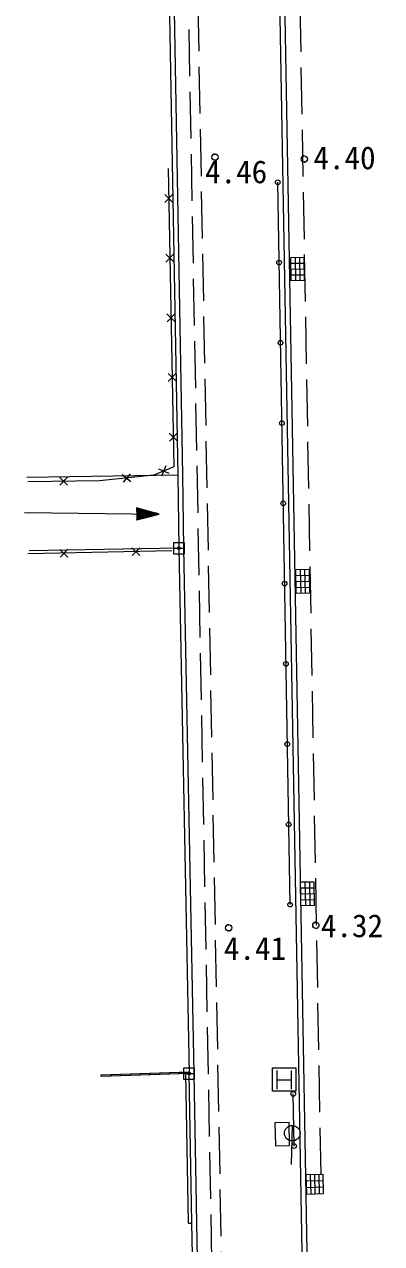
# Model space of a CAD drawing. Units: millimetres, scale not verified. Extents: x -205250 to 205250, y -143500 to 143500.
# Drawn here: x 64996 to 76448, y -71011 to -31920 of the extents above; entities that cross this region are included whole.
import ezdxf
from ezdxf.enums import TextEntityAlignment as Align

# ---------------------------------------------------------------- set-up
doc = ezdxf.new("R2010")
doc.units = ezdxf.units.MM
doc.header["$LTSCALE"] = 500
doc.linetypes.add('DOTTED', pattern=[1.75, 0.25, -1.5])
doc.linetypes.add('USER1', pattern=[4, 3, -1])
doc.layers.add('0-1_現況図面', color=7, linetype='Continuous', lineweight=13)
doc.layers.add('0-2_単点（標高）', color=7, linetype='DOTTED', lineweight=18)
doc.styles.add('ＭＳ ゴシック', font='')
doc.styles.get('ＭＳ ゴシック').set_extended_font_data('MS Gothic')

msp = doc.modelspace()

# ---------------------------------------------------------------- linework, layer by layer
at = {"layer": '0-1_現況図面'}
for p, q in [((69410, -18395), (69910, -46368)), ((73512, -60143), (73119, -36982)), ((69493.9, -37375.9), (69748.7, -37621.1)), ((69498.7, -37625.9), (69743.9, -37371.1)), ((69530.5, -39288.9), (69785.3, -39534.1)), ((69535.3, -39538.9), (69780.5, -39284.1)), ((73675.3, -39389.1), (73685.3, -40137.1)), ((73814.5, -39387.3), (73824.5, -40135.3)), ((73538.5, -39578), (73956.3, -39572.4)), ((73541, -39765), (73958.8, -39759.4)), ((73543.5, -39952), (73961.3, -39946.4)), ((69567.1, -41201.9), (69821.9, -41447.1)), ((69571.9, -41451.9), (69817.1, -41197.1)), ((69603.7, -43114.9), (69858.5, -43360.1)), ((69608.5, -43364.9), (69853.7, -43110.1)), ((69640.3, -45027.9), (69895.1, -45273.1)), ((69645.1, -45277.9), (69890.3, -45023.1)), ((69531.2, -46077.2), (69395.8, -46403.8)), ((69910, -46368), (65069.9, -46448.4)), ((66127.3, -46443.5), (66380.5, -46690.3)), ((66377.3, -46440.3), (66130.6, -46693.5)), ((68135.4, -46351.4), (68409.6, -46574.6)), ((68384.1, -46325.9), (68160.9, -46600.1)), ((69300.2, -46172.8), (69626.8, -46308.2)), ((64995.6, -47564.9), (69316.5, -47618.3)), ((68591.1, -47690), (69035, -47690)), ((68591.2, -47682), (69066.4, -47682)), ((68591.2, -47683), (69062.5, -47683)), ((68591.2, -47684), (69058.6, -47684)), ((68591.2, -47685), (69054.7, -47685)), ((68591.2, -47686), (69050.7, -47686)), ((68591.2, -47687), (69046.8, -47687)), ((68591.2, -47688), (69042.9, -47688)), ((68591.2, -47689), (69039, -47689)), ((68591.3, -47673), (69101.8, -47673)), ((68591.3, -47674), (69097.8, -47674)), ((68591.3, -47675), (69093.9, -47675)), ((68591.3, -47676), (69090, -47676)), ((68591.3, -47677), (69086.1, -47677)), ((68591.3, -47678), (69082.1, -47678)), ((68591.3, -47679), (69078.2, -47679)), ((68591.3, -47680), (69074.3, -47680)), ((68591.3, -47681), (69070.4, -47681)), ((68591.4, -47665), (69133.2, -47665)), ((68591.4, -47666), (69129.2, -47666)), ((68591.4, -47667), (69125.3, -47667)), ((68591.4, -47668), (69121.4, -47668)), ((68591.4, -47669), (69117.5, -47669)), ((68591.4, -47670), (69113.5, -47670)), ((68591.4, -47671), (69109.6, -47671)), ((68591.4, -47672), (69105.7, -47672)), ((68591.5, -47657), (69164.6, -47657)), ((68591.5, -47658), (69160.6, -47658)), ((68591.5, -47659), (69156.7, -47659)), ((68591.5, -47660), (69152.8, -47660)), ((68591.5, -47661), (69148.9, -47661)), ((68591.5, -47662), (69144.9, -47662)), ((68591.5, -47663), (69141, -47663)), ((68591.5, -47664), (69137.1, -47664)), ((68591.6, -47649), (69196, -47649)), ((68591.6, -47650), (69192, -47650)), ((68591.6, -47651), (69188.1, -47651)), ((68591.6, -47652), (69184.2, -47652)), ((68591.6, -47653), (69180.3, -47653)), ((68591.6, -47654), (69176.3, -47654)), ((68591.6, -47655), (69172.4, -47655)), ((68591.6, -47656), (69168.5, -47656)), ((68591.7, -47641), (69227.4, -47641)), ((68591.7, -47642), (69223.4, -47642)), ((68591.7, -47643), (69219.5, -47643)), ((68591.7, -47644), (69215.6, -47644)), ((68591.7, -47645), (69211.7, -47645)), ((68591.7, -47646), (69207.7, -47646)), ((68591.7, -47647), (69203.8, -47647)), ((68591.7, -47648), (69199.9, -47648)), ((68591.8, -47633), (69258.8, -47633)), ((68591.8, -47634), (69254.8, -47634)), ((68591.8, -47635), (69250.9, -47635)), ((68591.8, -47636), (69247, -47636)), ((68591.8, -47637), (69243.1, -47637)), ((68591.8, -47638), (69239.1, -47638)), ((68591.8, -47639), (69235.2, -47639)), ((68591.8, -47640), (69231.3, -47640)), ((68591.9, -47625), (69290.2, -47625)), ((68591.9, -47626), (69286.2, -47626)), ((68591.9, -47627), (69282.3, -47627)), ((68591.9, -47628), (69278.4, -47628)), ((68591.9, -47629), (69274.5, -47629)), ((68591.9, -47630), (69270.5, -47630)), ((68591.9, -47631), (69266.6, -47631)), ((68591.9, -47632), (69262.7, -47632)), ((68592, -47617), (69312, -47617)), ((68592, -47618), (69315.5, -47618)), ((68592, -47619), (69313.7, -47619)), ((68592, -47620), (69309.8, -47620)), ((68592, -47621), (69305.9, -47621)), ((68592, -47622), (69301.9, -47622)), ((68592, -47623), (69298, -47623)), ((68592, -47624), (69294.1, -47624)), ((68592.1, -47609), (69283.5, -47609)), ((68592.1, -47610), (69287.1, -47610)), ((68592.1, -47611), (69290.6, -47611)), ((68592.1, -47612), (69294.2, -47612)), ((68592.1, -47613), (69297.7, -47613)), ((68592.1, -47614), (69301.3, -47614)), ((68592.1, -47615), (69304.8, -47615)), ((68592.1, -47616), (69308.4, -47616)), ((68592.2, -47601), (69255.1, -47601)), ((68592.2, -47602), (69258.6, -47602)), ((68592.2, -47603), (69262.2, -47603)), ((68592.2, -47604), (69265.7, -47604)), ((68592.2, -47605), (69269.3, -47605)), ((68592.2, -47606), (69272.8, -47606)), ((68592.2, -47607), (69276.4, -47607)), ((68592.2, -47608), (69280, -47608)), ((68592.3, -47592), (69223.1, -47592)), ((68592.3, -47593), (69226.6, -47593)), ((68592.3, -47594), (69230.2, -47594)), ((68592.3, -47595), (69233.7, -47595)), ((68592.3, -47596), (69237.3, -47596)), ((68592.3, -47597), (69240.8, -47597)), ((68592.3, -47598), (69244.4, -47598)), ((68592.3, -47599), (69247.9, -47599)), ((68592.3, -47600), (69251.5, -47600)), ((68592.4, -47584), (69194.6, -47584)), ((68592.4, -47585), (69198.2, -47585)), ((68592.4, -47586), (69201.7, -47586)), ((68592.4, -47587), (69205.3, -47587)), ((68592.4, -47588), (69208.8, -47588)), ((68592.4, -47589), (69212.4, -47589)), ((68592.4, -47590), (69215.9, -47590)), ((68592.4, -47591), (69219.5, -47591)), ((68592.5, -47576), (69166.2, -47576)), ((68592.5, -47577), (69169.7, -47577)), ((68592.5, -47578), (69173.3, -47578)), ((68592.5, -47579), (69176.8, -47579)), ((68592.5, -47580), (69180.4, -47580)), ((68592.5, -47581), (69183.9, -47581)), ((68592.5, -47582), (69187.5, -47582)), ((68592.5, -47583), (69191.1, -47583)), ((68592.6, -47568), (69137.7, -47568)), ((68592.6, -47569), (69141.3, -47569)), ((68592.6, -47570), (69144.8, -47570)), ((68592.6, -47571), (69148.4, -47571)), ((68592.6, -47572), (69151.9, -47572)), ((68592.6, -47573), (69155.5, -47573)), ((68592.6, -47574), (69159.1, -47574)), ((68592.6, -47575), (69162.6, -47575)), ((68592.7, -47560), (69109.3, -47560)), ((68592.7, -47561), (69112.8, -47561)), ((68592.7, -47562), (69116.4, -47562)), ((68592.7, -47563), (69119.9, -47563)), ((68592.7, -47564), (69123.5, -47564)), ((68592.7, -47565), (69127.1, -47565)), ((68592.7, -47566), (69130.6, -47566)), ((68592.7, -47567), (69134.2, -47567)), ((68592.8, -47552), (69080.8, -47552)), ((68592.8, -47553), (69084.4, -47553)), ((68592.8, -47554), (69087.9, -47554)), ((68592.8, -47555), (69091.5, -47555)), ((68592.8, -47556), (69095, -47556)), ((68592.8, -47557), (69098.6, -47557)), ((68592.8, -47558), (69102.2, -47558)), ((68592.8, -47559), (69105.7, -47559)), ((68592.9, -47544), (69052.4, -47544)), ((68592.9, -47545), (69055.9, -47545)), ((68592.9, -47546), (69059.5, -47546)), ((68592.9, -47547), (69063, -47547)), ((68592.9, -47548), (69066.6, -47548)), ((68592.9, -47549), (69070.2, -47549)), ((68592.9, -47550), (69073.7, -47550)), ((68592.9, -47551), (69077.3, -47551)), ((68593, -47536), (69023.9, -47536)), ((68593, -47537), (69027.5, -47537)), ((68593, -47538), (69031, -47538)), ((68593, -47539), (69034.6, -47539)), ((68593, -47540), (69038.2, -47540)), ((68593, -47541), (69041.7, -47541)), ((68593, -47542), (69045.3, -47542)), ((68593, -47543), (69048.8, -47543)), ((68593.1, -47528), (68995.5, -47528)), ((68593.1, -47529), (68999, -47529)), ((68593.1, -47530), (69002.6, -47530)), ((68593.1, -47531), (69006.2, -47531)), ((68593.1, -47532), (69009.7, -47532)), ((68593.1, -47533), (69013.3, -47533)), ((68593.1, -47534), (69016.8, -47534)), ((68593.1, -47535), (69020.4, -47535)), ((68593.2, -47520), (68967, -47520)), ((68593.2, -47521), (68970.6, -47521)), ((68593.2, -47522), (68974.1, -47522)), ((68593.2, -47523), (68977.7, -47523)), ((68593.2, -47524), (68981.3, -47524)), ((68593.2, -47525), (68984.8, -47525)), ((68593.2, -47526), (68988.4, -47526)), ((68593.2, -47527), (68991.9, -47527)), ((68593.3, -47511), (68935, -47511)), ((68593.3, -47512), (68938.6, -47512)), ((68593.3, -47513), (68942.1, -47513)), ((68593.3, -47514), (68945.7, -47514)), ((68593.3, -47515), (68949.3, -47515)), ((68593.3, -47516), (68952.8, -47516)), ((68593.3, -47517), (68956.4, -47517)), ((68593.3, -47518), (68959.9, -47518)), ((68593.3, -47519), (68963.5, -47519)), ((68593.4, -47503), (68906.6, -47503)), ((68593.4, -47504), (68910.1, -47504)), ((68593.4, -47505), (68913.7, -47505)), ((68593.4, -47506), (68917.3, -47506)), ((68593.4, -47507), (68920.8, -47507)), ((68593.4, -47508), (68924.4, -47508)), ((68593.4, -47509), (68927.9, -47509)), ((68593.4, -47510), (68931.5, -47510)), ((68593.5, -47495), (68878.1, -47495)), ((68593.5, -47496), (68881.7, -47496)), ((68593.5, -47497), (68885.3, -47497)), ((68593.5, -47498), (68888.8, -47498)), ((68593.5, -47499), (68892.4, -47499)), ((68593.5, -47500), (68895.9, -47500)), ((68593.5, -47501), (68899.5, -47501)), ((68593.5, -47502), (68903, -47502)), ((68593.6, -47487), (68849.7, -47487)), ((68593.6, -47488), (68853.2, -47488)), ((68593.6, -47489), (68856.8, -47489)), ((68593.6, -47490), (68860.4, -47490)), ((68593.6, -47491), (68863.9, -47491)), ((68593.6, -47492), (68867.5, -47492)), ((68593.6, -47493), (68871, -47493)), ((68593.6, -47494), (68874.6, -47494)), ((68593.7, -47479), (68821.2, -47479)), ((68593.7, -47480), (68824.8, -47480)), ((68593.7, -47481), (68828.4, -47481)), ((68593.7, -47482), (68831.9, -47482)), ((68593.7, -47483), (68835.5, -47483)), ((68593.7, -47484), (68839, -47484)), ((68593.7, -47485), (68842.6, -47485)), ((68593.7, -47486), (68846.1, -47486)), ((68593.8, -47471), (68792.8, -47471)), ((68593.8, -47472), (68796.4, -47472)), ((68593.8, -47473), (68799.9, -47473)), ((68593.8, -47474), (68803.5, -47474)), ((68593.8, -47475), (68807, -47475)), ((68593.8, -47476), (68810.6, -47476)), ((68593.8, -47477), (68814.1, -47477)), ((68593.8, -47478), (68817.7, -47478)), ((68593.9, -47463), (68764.4, -47463)), ((68593.9, -47464), (68767.9, -47464)), ((68593.9, -47465), (68771.5, -47465)), ((68593.9, -47466), (68775, -47466)), ((68593.9, -47467), (68778.6, -47467)), ((68593.9, -47468), (68782.1, -47468)), ((68593.9, -47469), (68785.7, -47469)), ((68593.9, -47470), (68789.2, -47470)), ((68594, -47455), (68735.9, -47455)), ((68594, -47456), (68739.5, -47456)), ((68594, -47457), (68743, -47457)), ((68594, -47458), (68746.6, -47458)), ((68594, -47459), (68750.1, -47459)), ((68594, -47460), (68753.7, -47460)), ((68594, -47461), (68757.2, -47461)), ((68594, -47462), (68760.8, -47462)), ((68594.1, -47447), (68707.5, -47447)), ((68594.1, -47448), (68711, -47448)), ((68594.1, -47449), (68714.6, -47449)), ((68594.1, -47450), (68718.1, -47450)), ((68594.1, -47451), (68721.7, -47451)), ((68594.1, -47452), (68725.2, -47452)), ((68594.1, -47453), (68728.8, -47453)), ((68594.1, -47454), (68732.3, -47454)), ((68594.2, -47439), (68679, -47439)), ((68594.2, -47440), (68682.6, -47440)), ((68594.2, -47441), (68686.1, -47441)), ((68594.2, -47442), (68689.7, -47442)), ((68594.2, -47443), (68693.2, -47443)), ((68594.2, -47444), (68696.8, -47444)), ((68594.2, -47445), (68700.3, -47445)), ((68594.2, -47446), (68703.9, -47446)), ((68594.3, -47430), (68647, -47430)), ((68594.3, -47431), (68650.6, -47431)), ((68594.3, -47432), (68654.1, -47432)), ((68594.3, -47433), (68657.7, -47433)), ((68594.3, -47434), (68661.2, -47434)), ((68594.3, -47435), (68664.8, -47435)), ((68594.3, -47436), (68668.3, -47436)), ((68594.3, -47437), (68671.9, -47437)), ((68594.3, -47438), (68675.5, -47438)), ((68594.4, -47422), (68618.6, -47422)), ((68594.4, -47423), (68622.1, -47423)), ((68594.4, -47424), (68625.7, -47424)), ((68594.4, -47425), (68629.2, -47425)), ((68594.4, -47426), (68632.8, -47426)), ((68594.4, -47427), (68636.3, -47427)), ((68594.4, -47428), (68639.9, -47428)), ((68594.4, -47429), (68643.5, -47429)), ((68594.5, -47416), (68597.2, -47416)), ((68594.5, -47417), (68600.8, -47417)), ((68594.5, -47418), (68604.3, -47418)), ((68594.5, -47419), (68607.9, -47419)), ((68594.5, -47420), (68611.4, -47420)), ((68594.5, -47421), (68615, -47421)), ((68589.7, -47803), (68591.5, -47803)), ((68589.8, -47795), (68622.9, -47795)), ((68589.8, -47796), (68618.9, -47796)), ((68589.8, -47797), (68615, -47797)), ((68589.8, -47798), (68611.1, -47798)), ((68589.8, -47799), (68607.2, -47799)), ((68589.8, -47800), (68603.2, -47800)), ((68589.8, -47801), (68599.3, -47801)), ((68589.8, -47802), (68595.4, -47802)), ((68589.9, -47787), (68654.3, -47787)), ((68589.9, -47788), (68650.4, -47788)), ((68589.9, -47789), (68646.4, -47789)), ((68589.9, -47790), (68642.5, -47790)), ((68589.9, -47791), (68638.6, -47791)), ((68589.9, -47792), (68634.7, -47792)), ((68589.9, -47793), (68630.7, -47793)), ((68589.9, -47794), (68626.8, -47794)), ((68590, -47779), (68685.7, -47779)), ((68590, -47780), (68681.8, -47780)), ((68590, -47781), (68677.8, -47781)), ((68590, -47782), (68673.9, -47782)), ((68590, -47783), (68670, -47783)), ((68590, -47784), (68666.1, -47784)), ((68590, -47785), (68662.1, -47785)), ((68590, -47786), (68658.2, -47786)), ((68590.1, -47771), (68717.1, -47771)), ((68590.1, -47772), (68713.2, -47772)), ((68590.1, -47773), (68709.2, -47773)), ((68590.1, -47774), (68705.3, -47774)), ((68590.1, -47775), (68701.4, -47775)), ((68590.1, -47776), (68697.5, -47776)), ((68590.1, -47777), (68693.5, -47777)), ((68590.1, -47778), (68689.6, -47778)), ((68590.2, -47763), (68748.5, -47763)), ((68590.2, -47764), (68744.6, -47764)), ((68590.2, -47765), (68740.6, -47765)), ((68590.2, -47766), (68736.7, -47766)), ((68590.2, -47767), (68732.8, -47767)), ((68590.2, -47768), (68728.9, -47768)), ((68590.2, -47769), (68724.9, -47769)), ((68590.2, -47770), (68721, -47770)), ((68590.3, -47754), (68783.8, -47754)), ((68590.3, -47755), (68779.9, -47755)), ((68590.3, -47756), (68776, -47756)), ((68590.3, -47757), (68772, -47757)), ((68590.3, -47758), (68768.1, -47758)), ((68590.3, -47759), (68764.2, -47759)), ((68590.3, -47760), (68760.3, -47760)), ((68590.3, -47761), (68756.3, -47761)), ((68590.3, -47762), (68752.4, -47762)), ((68590.4, -47746), (68815.2, -47746)), ((68590.4, -47747), (68811.3, -47747)), ((68590.4, -47748), (68807.4, -47748)), ((68590.4, -47749), (68803.4, -47749)), ((68590.4, -47750), (68799.5, -47750)), ((68590.4, -47751), (68795.6, -47751)), ((68590.4, -47752), (68791.7, -47752)), ((68590.4, -47753), (68787.7, -47753)), ((68590.5, -47738), (68846.6, -47738)), ((68590.5, -47739), (68842.7, -47739)), ((68590.5, -47740), (68838.8, -47740)), ((68590.5, -47741), (68834.8, -47741)), ((68590.5, -47742), (68830.9, -47742)), ((68590.5, -47743), (68827, -47743)), ((68590.5, -47744), (68823.1, -47744)), ((68590.5, -47745), (68819.1, -47745)), ((68590.6, -47730), (68878, -47730)), ((68590.6, -47731), (68874.1, -47731)), ((68590.6, -47732), (68870.2, -47732)), ((68590.6, -47733), (68866.2, -47733)), ((68590.6, -47734), (68862.3, -47734)), ((68590.6, -47735), (68858.4, -47735)), ((68590.6, -47736), (68854.5, -47736)), ((68590.6, -47737), (68850.5, -47737)), ((68590.7, -47722), (68909.4, -47722)), ((68590.7, -47723), (68905.5, -47723)), ((68590.7, -47724), (68901.6, -47724)), ((68590.7, -47725), (68897.6, -47725)), ((68590.7, -47726), (68893.7, -47726)), ((68590.7, -47727), (68889.8, -47727)), ((68590.7, -47728), (68885.9, -47728)), ((68590.7, -47729), (68881.9, -47729)), ((68590.8, -47714), (68940.8, -47714)), ((68590.8, -47715), (68936.9, -47715)), ((68590.8, -47716), (68933, -47716)), ((68590.8, -47717), (68929, -47717)), ((68590.8, -47718), (68925.1, -47718)), ((68590.8, -47719), (68921.2, -47719)), ((68590.8, -47720), (68917.3, -47720)), ((68590.8, -47721), (68913.3, -47721)), ((68590.9, -47706), (68972.2, -47706)), ((68590.9, -47707), (68968.3, -47707)), ((68590.9, -47708), (68964.4, -47708)), ((68590.9, -47709), (68960.4, -47709)), ((68590.9, -47710), (68956.5, -47710)), ((68590.9, -47711), (68952.6, -47711)), ((68590.9, -47712), (68948.7, -47712)), ((68590.9, -47713), (68944.7, -47713)), ((68591, -47698), (69003.6, -47698)), ((68591, -47699), (68999.7, -47699)), ((68591, -47700), (68995.8, -47700)), ((68591, -47701), (68991.8, -47701)), ((68591, -47702), (68987.9, -47702)), ((68591, -47703), (68984, -47703)), ((68591, -47704), (68980.1, -47704)), ((68591, -47705), (68976.1, -47705)), ((68591.1, -47691), (69031.1, -47691)), ((68591.1, -47692), (69027.2, -47692)), ((68591.1, -47693), (69023.3, -47693)), ((68591.1, -47694), (69019.3, -47694)), ((68591.1, -47695), (69015.4, -47695)), ((68591.1, -47696), (69011.5, -47696)), ((68591.1, -47697), (69007.5, -47697)), ((69727, -48802), (65106.7, -48898.2)), ((69949, -48715), (65146.8, -48794.8)), ((66134.2, -48751.8), (66389.3, -48996.5)), ((66384.1, -48746.6), (66139.4, -49001.7)), ((68444.3, -48703.7), (68699.5, -48948.4)), ((68694.3, -48698.5), (68449.5, -48953.6)), ((69774, -48715), (70124, -48715)), ((73699.2, -49591.5), (74124.8, -49582)), ((73836.9, -49397.8), (73853.9, -50159.8)), ((73978.7, -49394.7), (73995.7, -50156.7)), ((73703.5, -49782), (74129.1, -49772.5)), ((73707.8, -49972.5), (74133.3, -49963)), ((73988.6, -59413), (74004.6, -60179)), ((74131.2, -59410), (74147.2, -60176)), ((73850, -59607.5), (74277.8, -59598.5)), ((73854, -59799), (74281.8, -59790)), ((73858, -59990.5), (74285.8, -59981.6)), ((70275, -65559), (67453.4, -65647.4)), ((70100, -65559), (70450, -65559)), ((70261, -70354.8), (70175, -65560.8)), ((70361, -70353), (70275, -65559)), ((73094, -65456), (73094, -66056)), ((73544, -65456), (73544, -66056)), ((73094, -65756), (73544, -65756)), ((73642, -67882), (73614, -66213)), ((73561, -68470), (73588.8, -67220.3)), ((74433.5, -68796.5), (74449.2, -69412.3)), ((74021, -68807), (74006.4, -68807)), ((74576.2, -68998.3), (74026.2, -69012.3)), ((74158.5, -68803.5), (74174.2, -69419.3)), ((74296, -68800), (74311.7, -69415.8)), ((74581.5, -69203.5), (74031.5, -69217.5)), ((70261, -70354.8), (70361, -70353)), ((70441, -74358), (70361, -70353))]:
    msp.add_line(p, q, dxfattribs=at)
at = {"layer": '0-1_現況図面', "linetype": 'USER1'}
for p, q in [((71305.1, -87571.4), (70146, -25201)), ((70443, -25283), (71609.1, -87558.9))]:
    msp.add_line(p, q, dxfattribs=at)
msp.add_lwpolyline([(74506.3, -68796.1), (73683.9, -22649.8), (73422.9, -8785.2), (73381.3, -6742.5), (71956.4, 3269.4), (71713.4, 18386.7), (72754.2, 28257.6)], dxfattribs=at)
at = {"layer": '0-1_現況図面'}
for points in [[(65074.6, -93904), (69969.8, -93792.5), (71724.5, -93277.1), (73167, -92159.7), (74010.8, -90529.2), (74198.9, -88741.2), (74157, -85679.4), (73034.2, -22668.9), (72859.3, -21134.2), (72358.8, -19891.3), (71658.5, -19169.2), (70625.4, -18639.2), (69398.5, -18544.6)], [(69560, -18392.3), (70060, -46365.4), (70099, -48712.3), (70425, -65556.2), (70511, -70350.2), (70591, -74355), (70748, -82272)], [(71749, -19047), (72487, -19808), (73006, -21097), (73184, -22659), (74307, -85677)], [(69603, -36542), (69786, -46107), (69141, -46374), (67404, -46552), (65103.9, -46581.8)], [(69910, -46368), (69949, -48715), (70275, -65559)]]:
    msp.add_lwpolyline(points, dxfattribs=at)
for points in [[(73546, -40139), (73536, -39391), (73953.8, -39385.4), (73963.8, -40133.4)], [(69774, -48890), (70124, -48890), (70124, -48540), (69774, -48540)], [(73712, -50163), (73695, -49401), (74120.6, -49391.5), (74137.6, -50153.5)], [(73862, -60182), (73846, -59416), (74273.8, -59407), (74289.8, -60173.1)], [(67766.9, -65637.5), (67453.4, -65647.4), (67451.9, -65597.4), (67765.4, -65587.6)], [(68080.4, -65627.7), (67766.9, -65637.5), (67765.4, -65587.6), (68078.9, -65577.8)], [(68393.9, -65617.9), (68080.4, -65627.7), (68078.9, -65577.8), (68392.4, -65567.9)], [(68707.5, -65608.1), (68393.9, -65617.9), (68392.4, -65567.9), (68705.9, -65558.1)], [(69021, -65598.3), (68707.5, -65608.1), (68705.9, -65558.1), (69019.4, -65548.3)], [(69334.5, -65588.5), (69021, -65598.3), (69019.4, -65548.3), (69332.9, -65538.5)], [(69648, -65578.6), (69334.5, -65588.5), (69332.9, -65538.5), (69646.4, -65528.7)], [(69961.5, -65568.8), (69648, -65578.6), (69646.4, -65528.7), (69959.9, -65518.8)], [(70275, -65559), (69961.5, -65568.8), (69959.9, -65518.8), (70273.4, -65509)], [(70100, -65734), (70450, -65734), (70450, -65384), (70100, -65384)], [(73697.7, -65377.3), (73697.7, -66127.2), (72947.7, -66127.2), (72947.7, -65377.3)], [(73030, -67140), (73043, -67877), (73497, -67869), (73484, -67132)], [(74571, -68793), (74021, -68807), (74036.7, -69422.8), (74586.7, -69408.8)]]:
    msp.add_lwpolyline(points, close=True, dxfattribs=at)
at = {"layer": '0-1_現況図面', "linetype": 'DOTTED', "lineweight": 18}
msp.add_lwpolyline([(69316.5, -47618.3), (68594.5, -47415.2), (68589.7, -47803.4)], close=True, dxfattribs=at)
at = {"layer": '0-1_現況図面'}
for centre, radius in [((73119, -36982), 75), ((73162.7, -39555.4), 75), ((73206.3, -42128.9), 75), ((73250, -44702.3), 75), ((73293.7, -47275.8), 75), ((69949, -48715), 43.8), ((73337.3, -49849.2), 75), ((73381, -52422.7), 75), ((73424.7, -54996.1), 75), ((73468.3, -57569.6), 75), ((73512, -60143), 75), ((70275, -65559), 43.8), ((73614, -66213), 75), ((73583.3, -67470.2), 250), ((73642, -67882), 75)]:
    msp.add_circle(centre, radius, dxfattribs=at)
at = {"layer": '0-2_単点（標高）', "linetype": 'Continuous', "lineweight": 13}
for centre in [(71108, -36176), (73969, -36233), (71544, -60886), (74338, -60803)]:
    msp.add_circle(centre, 100, dxfattribs=at)
at = {"layer": '0-2_単点（標高）'}
for centre, start, end in [((71108, -36176), 90, 270), ((71108, -36176), 270, 90), ((73969, -36233), 90, 270), ((73969, -36233), 270, 90), ((71544, -60886), 90, 270), ((71544, -60886), 270, 90), ((74338, -60803), 90, 270), ((74338, -60803), 270, 90)]:
    msp.add_arc(centre, 100, start, end, dxfattribs=at)

# ---------------------------------------------------------------- texts
at = {"layer": '0-2_単点（標高）', "style": 'ＭＳ ゴシック'}
for s, p in [('4.40', (74260.8, -36784.5)), ('4.46', (70785.8, -37232.6)), ('4.32', (74501.2, -61405.9)), ('4.41', (71391.2, -62132))]:
    msp.add_text(s, height=733.1, dxfattribs=at).set_placement(p, align=Align.BOTTOM_LEFT)

doc.saveas('drawing.dxf')
